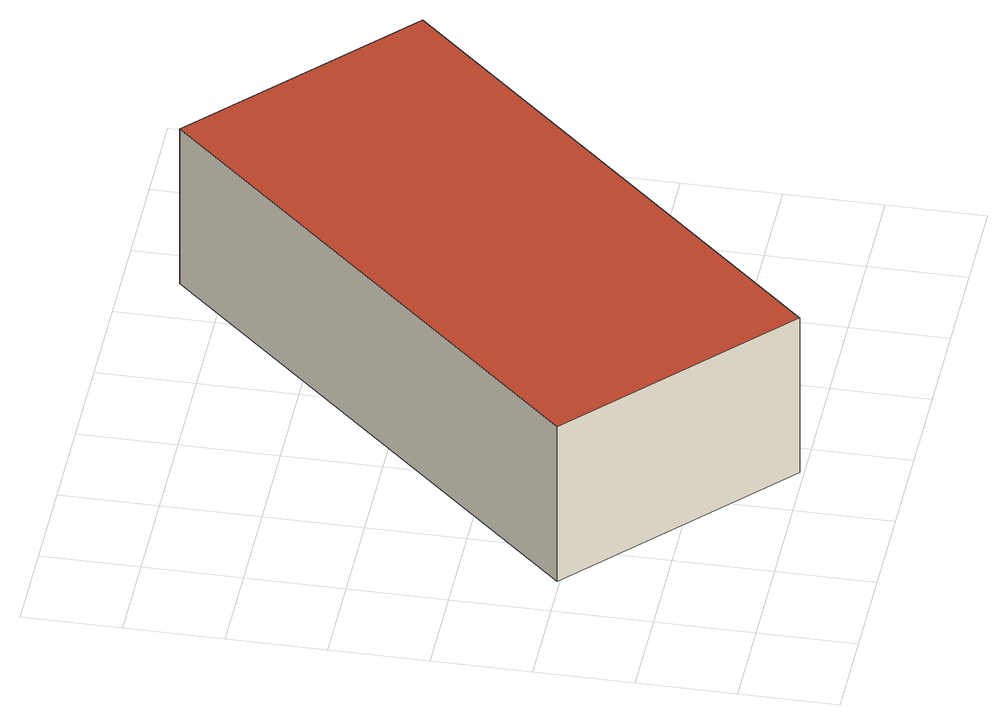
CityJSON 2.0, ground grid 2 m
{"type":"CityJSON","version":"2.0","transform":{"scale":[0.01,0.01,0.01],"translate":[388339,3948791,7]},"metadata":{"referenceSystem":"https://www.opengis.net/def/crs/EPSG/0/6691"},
"CityObjects":{
"building1":{"type":"Building","attributes":{"延べ面積換算係数":"1.00","大字・町コード":"55","町・丁目コード":"3","13+区市町村コード+大字・町コード+町・丁目コード":"13101055003","地区計画":"大手町・丸の内・有楽町地区","class":"3001","usage":"431","measuredHeight":16.8,"storeysAboveGround":9999,"storeysBelowGround":0,"BuildingIDAttribute.prefecture":"13","BuildingIDAttribute.city":"13101","BuildingDetailAttribute.buildingRoofEdgeArea":75.95,"BuildingDetailAttribute.fireproofStructureType":"1002","BuildingDetailAttribute.urbanPlanType":"21","BuildingDetailAttribute.areaClassificationType":"22","BuildingDetailAttribute.districtsAndZonesType":"10","BuildingDetailAttribute.landUseType":"216","BuildingDetailAttribute.detailedUsage":"1431","BuildingDetailAttribute.specifiedBuildingCoverageRate":0.8,"BuildingDetailAttribute.specifiedFloorAreaRate":9,"BuildingDetailAttribute.surveyYear":2021},"address":[{"country":"日本","locality":"東京都千代田区丸の内三丁目"}],"geometry":[{"type":"Solid","lod":"2","boundaries":[[[[0,1,2,3]],[[4,5,6,7]],[[0,3,6,5]],[[3,2,7,6]],[[1,0,5,4]],[[2,1,4,7]]]],"semantics":{"surfaces":[{"type":"GroundSurface"},{"type":"RoofSurface"},{"type":"WallSurface"}],"values":[[0,1,2,2,2,2]]}}]}
},
"vertices":[
[97,406,11],[914,1289,11],[1342,892,11],[525,10,11],[914,1289,380],[97,406,380],[525,10,380],[1342,892,380]
]}
